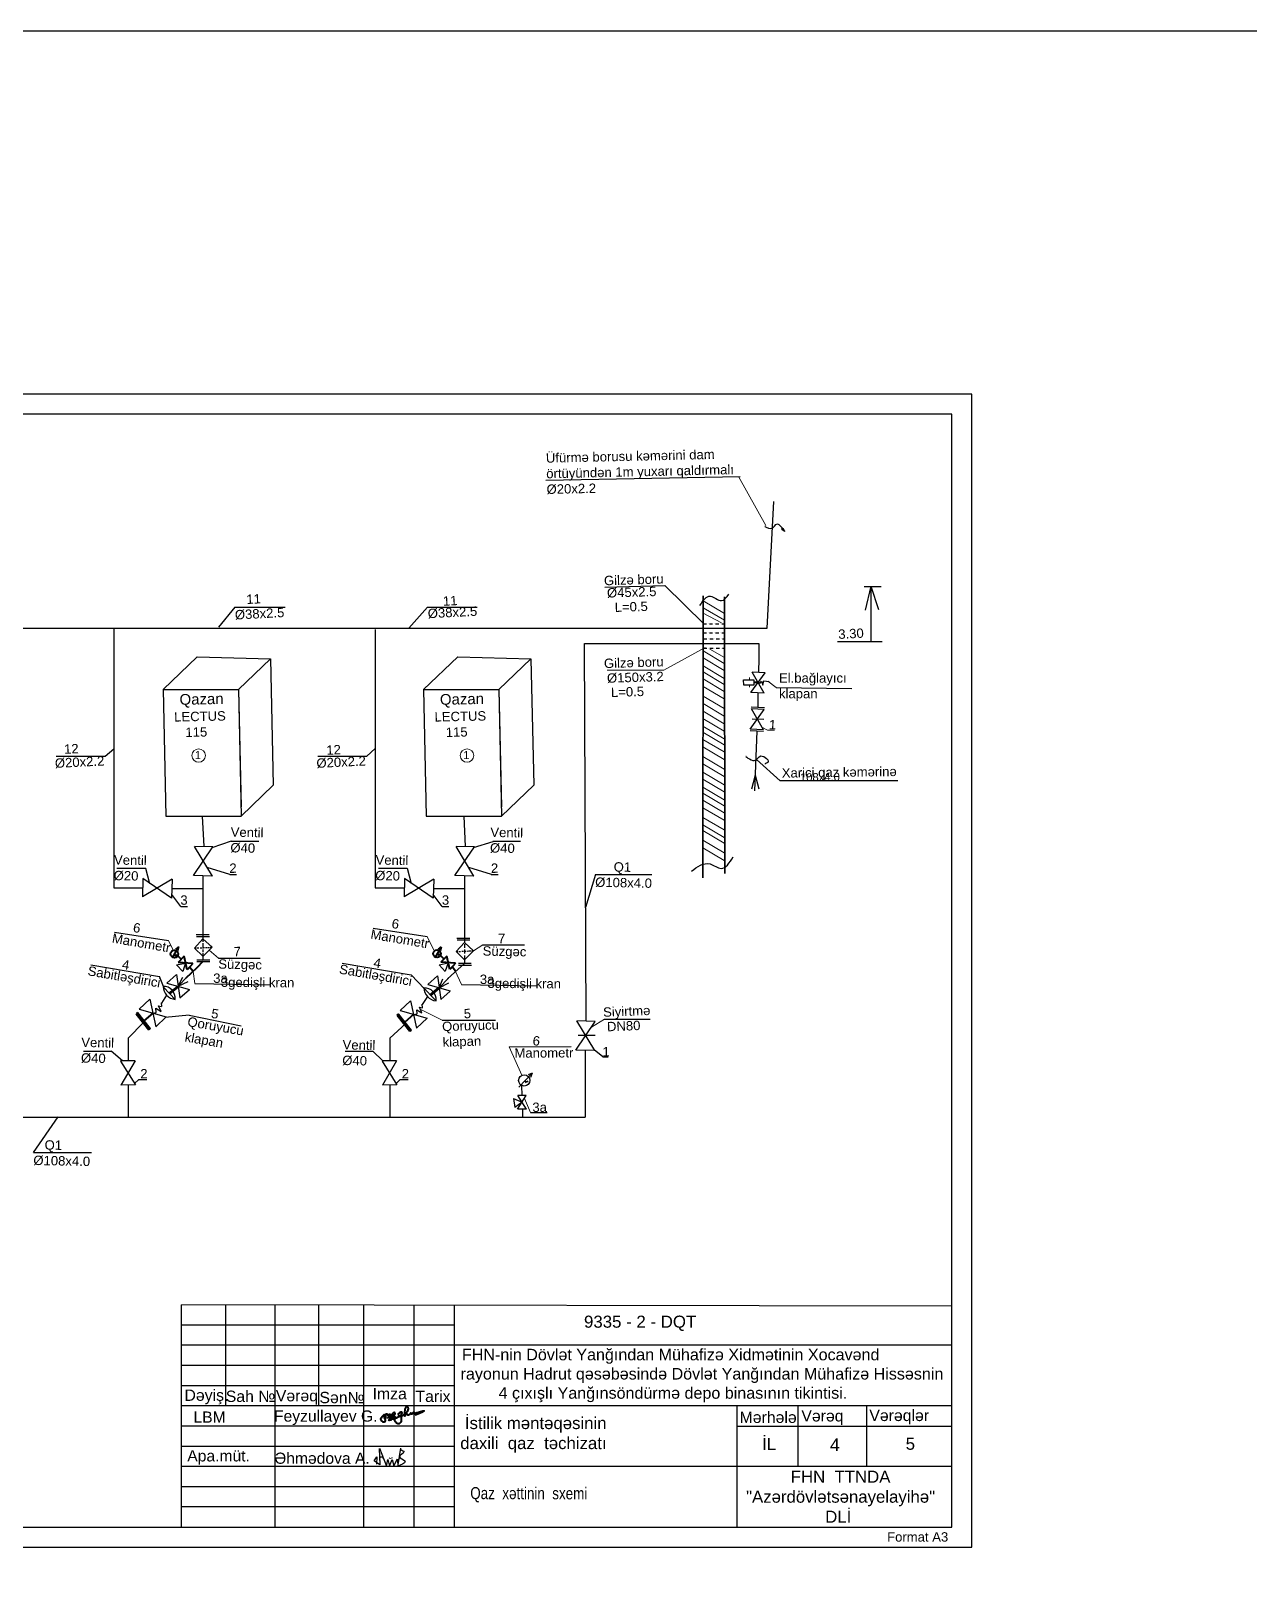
# Model space of a CAD drawing. Header units: metres. Extents: x -96840 to 456644, y -322681 to -32152.
# Drawn here: x 181232 to 226735, y -188883 to -131367 of the extents above; entities that cross this region are included whole.
import ezdxf

# ---------------------------------------------------------------- set-up
doc = ezdxf.new("R2010")
doc.units = ezdxf.units.M
doc.header["$LTSCALE"] = 0.5
doc.linetypes.add('Dot & Dashed', pattern=[469.194434, 246.944437, -123.472219, 0, -98.777778])
doc.linetypes.add('DUZ', pattern=[0])
doc.layers.add('radiator', color=82, linetype='Continuous')
doc.layers.add('ramka', color=7, linetype='Continuous')
doc.styles.add('300', font='arial.ttf', dxfattribs={"height": 300})
doc.styles.add('_Calibri', font='CALIBRI_0.TTF')
doc.styles.add('A3_Times_AzLat', font='a3ar(la).ttf')
doc.styles.get("Standard").update_dxf_attribs({"font": 'arial.ttf', "height": 1})
doc.styles.add('Standart', font='times.ttf')
doc.styles.add('TNR', font='times.ttf', dxfattribs={"height": 10})

msp = doc.modelspace()

# ---------------------------------------------------------------- linework, layer by layer
at = {"color": 7}
for p, q in [((200470.332, -148149.639), (207719.002, -148003.66)), ((202671.908, -152137.894), (204911.38, -152079.723)), ((212353.997, -152114.734), (212984.353, -152114.734)), ((188855.163, -152887.824), (188239.69, -153637.335)), ((188855.287, -152887.824), (190733.755, -152890.377)), ((196043.777, -152886.052), (195355.588, -153670.542)), ((196042.446, -152887.824), (197903.607, -152890.354)), ((211362.751, -154168.041), (213024.409, -154168.041)), ((209066.442, -155886.273), (211892.483, -155927.168)), ((193776.613, -158444.339), (194095.138, -158161.538)), ((182181.439, -158445.552), (184013.108, -158445.552)), ((184013.108, -158445.552), (184327.325, -158179.835)), ((191949.264, -158445.552), (193780.933, -158445.552)), ((213618.113, -159368.105), (209221.343, -159366.904)), ((188713.47, -161623.602), (187988.817, -161873.476)), ((188713.47, -161623.602), (189750.515, -161623.602)), ((198488.065, -161644.218), (197756.642, -161873.476)), ((198481.295, -161623.602), (199518.34, -161623.602)), ((184450.324, -162629.191), (185522.594, -162629.191)), ((185520.149, -162627.25), (185667.329, -163200.04)), ((188659.462, -162864.416), (187822.408, -162602.708)), ((194218.149, -162629.191), (195290.419, -162629.191)), ((195287.974, -162627.25), (195435.154, -163200.04)), ((198432.406, -162866.017), (197590.233, -162602.708)), ((188659.462, -162864.416), (188908.683, -162864.416)), ((198431.374, -162865.945), (198680.595, -162865.945)), ((202315.953, -162867.469), (201952.094, -164095.45)), ((202305.512, -162868.907), (204426.879, -162868.907)), ((186830.984, -164059.745), (186493.283, -163620.74)), ((196598.809, -164059.745), (196261.108, -163620.74)), ((186832.994, -164059.27), (187082.215, -164059.27)), ((196600.819, -164059.27), (196850.04, -164059.27)), ((184356.632, -165020.112), (186373.497, -165333.561)), ((194014.616, -164869.519), (196031.481, -165182.968)), ((198115.661, -165500.573), (199675.365, -165500.573)), ((188237.225, -165992.444), (189799.508, -165987.494)), ((192865.196, -166177.905), (195433.232, -166613.313)), ((183472, -166241.423), (186040.036, -166676.831)), ((186186.305, -167050.726), (186040.036, -166676.831)), ((187358.657, -166939.749), (190192.324, -166988.437)), ((197315.637, -166979.884), (200149.304, -167028.571)), ((187141.232, -168120.006), (186251.314, -168202.401)), ((187141.232, -168120.006), (189087.758, -168522.366)), ((196595.531, -168305.877), (198583.202, -168310.534)), ((202654.977, -168268.862), (204361.21, -168264.886)), ((183203.942, -169467.099), (184240.987, -169467.099)), ((184654.535, -169829.982), (184237.368, -169465.091)), ((192971.767, -169467.099), (194008.812, -169467.099)), ((194380.586, -169830.537), (194005.193, -169465.091)), ((199098.671, -169301.567), (201407.378, -169292.244)), ((202594.695, -169681.098), (202271.039, -169419.823)), ((202591.706, -169680.396), (202793.777, -169682.837)), ((185266.923, -170528.692), (185561.647, -170523.828)), ((195031.355, -170528.692), (195326.079, -170523.828)), ((181334.733, -173253.832), (182252.152, -171921.507)), ((199896.697, -171749.9), (200512.745, -171760.485)), ((181334.733, -173253.832), (183502.735, -173253.832)), ((207608.04, -187233.513), (207608.052, -182711.711))]:
    msp.add_line(p, q, dxfattribs=at)
at = {"color": 7, "lineweight": 18}
for p, q in [((207664.257, -148004.763), (208688.232, -149839.868)), ((201098.012, -153670.542), (201098.012, -153670.542)), ((209066.442, -155886.273), (208756.36, -155644.841)), ((208748.711, -157479.221), (208536.397, -157370.434)), ((208748.711, -157479.221), (209011.963, -157479.221)), ((209221.343, -159366.904), (208340.021, -158574.332)), ((186552.378, -165690.635), (186374.878, -165334.139)), ((196298.912, -165713.677), (196032.862, -165183.546)), ((187361.455, -166940.826), (187290.866, -166484.83)), ((197315.637, -166979.884), (197086.951, -166462.194)), ((202654.977, -168268.862), (202167.79, -168568.667)), ((185266.923, -170528.692), (185109.386, -170675.215)), ((195031.355, -170528.692), (194873.818, -170675.215)), ((199896.697, -171749.9), (199668.01, -171232.21))]:
    msp.add_line(p, q, dxfattribs=at)
at = {"color": 7, "lineweight": 30}
for p, q in [((208732.543, -153670.542), (208980.221, -148935.834)), ((212609.3, -152107.327), (212386.686, -153002.702)), ((212609.3, -152107.327), (212609.3, -154168.041)), ((212609.3, -152107.327), (212891.449, -152976.159)), ((164487.944, -153670.542), (208732.543, -153670.542)), ((184327.287, -153700.716), (184327.369, -163363.092)), ((194095.089, -153715.572), (194095.194, -163363.092)), ((186170.24, -155959.308), (187450.409, -154736.387)), ((187450.409, -154736.387), (190187.698, -154810.845)), ((188986.407, -155958.416), (190187.698, -154810.845)), ((190187.698, -154810.845), (190289.598, -159537.922)), ((195894.153, -155959.322), (197174.322, -154736.401)), ((197174.322, -154736.401), (199911.611, -154810.859)), ((198710.32, -155958.43), (199911.611, -154810.859)), ((199911.611, -154810.859), (200013.511, -159537.936)), ((208382.302, -155680.714), (208229.936, -155681.653)), ((208389.455, -155708.513), (208230.187, -155709.928)), ((208461.347, -155735.874), (208394.294, -155701.818)), ((208461.347, -155735.874), (208517.864, -155647.446)), ((208517.864, -155647.446), (208573.558, -155794.281)), ((208573.558, -155794.281), (208612.414, -155635.866)), ((208612.414, -155635.866), (208807.733, -155666.698)), ((186170.24, -155959.308), (188986.407, -155958.416)), ((186170.24, -155959.308), (186272.25, -160686.386)), ((188986.407, -155958.416), (189088.307, -160339.684)), ((188986.407, -155958.416), (189088.416, -160685.494)), ((195894.153, -155959.322), (198710.32, -155958.43)), ((195894.153, -155959.322), (195996.163, -160686.4)), ((198710.32, -155958.43), (198812.22, -160339.698)), ((198710.32, -155958.43), (198812.329, -160685.508)), ((189088.307, -160685.494), (190289.598, -159537.922)), ((198812.22, -160685.508), (200013.511, -159537.936)), ((186272.14, -160686.386), (189088.307, -160685.494)), ((187636.311, -160685.954), (187691.045, -161828.402)), ((195996.053, -160686.4), (198812.22, -160685.508)), ((197404.136, -160685.954), (197458.87, -161828.402)), ((187659.936, -162917.174), (187659.936, -163393.812)), ((197427.761, -162917.174), (197427.761, -163393.812)), ((184327.369, -163363.092), (185412.089, -163362.703)), ((186500.861, -163393.812), (187659.936, -163393.812)), ((194095.194, -163363.092), (195179.914, -163362.703)), ((196268.686, -163393.812), (197427.761, -163393.812)), ((186424.373, -167330.068), (186174.222, -167063.308)), ((186424.373, -167330.068), (186625.067, -167531.812)), ((196167.252, -167383.637), (195917.102, -167116.877)), ((185674.587, -167526.347), (185280.436, -167895.462)), ((185282.502, -167897.668), (186291.844, -168185.47)), ((185675.158, -167526.957), (185896.199, -168552.988)), ((185918.588, -168016.502), (185904.014, -167866.085)), ((185904.014, -167866.085), (186097.63, -167982.93)), ((186097.63, -167982.93), (186000.837, -167768.922)), ((186000.837, -167768.922), (186119.647, -167795.511)), ((186121.441, -167797.427), (186108.367, -167659.613)), ((195417.466, -167579.915), (195023.316, -167949.03)), ((195418.037, -167580.525), (195639.078, -168606.557)), ((195661.467, -168070.07), (195646.893, -167919.653)), ((195646.893, -167919.653), (195840.509, -168036.499)), ((195840.509, -168036.499), (195743.717, -167822.491)), ((195743.717, -167822.491), (195862.526, -167849.08)), ((195864.32, -167850.995), (195851.246, -167713.182)), ((196167.252, -167383.637), (196367.946, -167585.381)), ((185786.329, -168040.593), (185918.588, -168016.502)), ((186291.844, -168185.47), (185897.694, -168554.585)), ((195025.382, -167951.236), (196034.723, -168239.038)), ((195529.208, -168094.161), (195661.467, -168070.07)), ((196034.723, -168239.038), (195640.573, -168608.153)), ((185127.85, -169823.138), (184587.907, -169830.945)), ((184587.951, -169833.967), (185140.905, -170726.066)), ((185127.863, -169823.974), (184600.93, -170731.686)), ((194892.283, -169823.138), (194352.339, -169830.945)), ((194352.383, -169833.967), (194905.337, -170726.066)), ((194892.295, -169823.974), (194365.362, -170731.686)), ((185140.905, -170726.066), (184600.962, -170733.873)), ((194905.337, -170726.066), (194365.394, -170733.873)), ((199456.4, -170803.788), (199961.473, -170286.861)), ((199961.473, -170286.861), (199806.953, -170349.164)), ((199961.473, -170286.861), (199890.029, -170444.784)), ((215626.751, -178983.513), (186858.213, -178938.478)), ((186861.455, -187233.513), (186858.213, -178938.478)), ((194056.191, -184758.784), (194158.879, -184613.151)), ((194158.879, -184613.151), (194147.461, -184880.906)), ((194240.497, -184304.655), (194265.071, -184906.069)), ((194259.884, -184292.286), (194510.813, -184955.164)), ((194940.861, -184991.985), (195051.509, -184287.541)), ((194265.071, -184906.069), (194056.191, -184758.784)), ((194510.813, -184955.164), (194562.685, -184707.282)), ((194562.685, -184707.282), (194623.279, -184958.108)), ((194623.279, -184958.108), (194729.859, -184716.391)), ((194729.859, -184716.391), (194789.915, -184945.492)), ((194789.915, -184945.492), (194929.705, -184691.113)), ((194927.983, -184694.247), (194940.861, -184991.985))]:
    msp.add_line(p, q, dxfattribs=at)
at = {"color": 0, "linetype": 'DUZ', "lineweight": 18, "ltscale": 0.4}
for p, q in [((204911.38, -152079.723), (206361.814, -153507.52)), ((206339.136, -152651.739), (207133.295, -153120.867)), ((206339.872, -152909.53), (207134.032, -153378.658)), ((206339.747, -153110.137), (207030.747, -153471.55)), ((206338.865, -154516.712), (207133.025, -154985.84)), ((206586.297, -154449.102), (207142.464, -154762.381)), ((206338.514, -155077.503), (207132.674, -155546.632)), ((206338.698, -154784.175), (207132.857, -155253.304)), ((206338.033, -155844.67), (207132.193, -156313.798)), ((206338.208, -155565.043), (207132.368, -156034.171)), ((206338.373, -155302.424), (207132.533, -155771.552)), ((206337.808, -156204.548), (207131.967, -156673.677)), ((206336.552, -156774.798), (207130.712, -157243.927)), ((206337.633, -156484.194), (207131.792, -156953.323)), ((206336.06, -157560.51), (207130.219, -158029.639)), ((206336.201, -157335.59), (207130.36, -157804.718)), ((206336.384, -157042.262), (207130.544, -157511.391)), ((206335.72, -158102.756), (207129.88, -158571.885)), ((206335.895, -157823.129), (207130.055, -158292.258)), ((206335.319, -158742.281), (207129.479, -159211.409)), ((206335.494, -158462.635), (207129.654, -158931.763)), ((206334.961, -159314.654), (207129.12, -159783.782)), ((206335.128, -159047.19), (207129.288, -159516.319)), ((206334.636, -159832.902), (207128.796, -160302.031)), ((206334.777, -159607.982), (207128.937, -160077.11)), ((206334.296, -160375.148), (207128.456, -160844.277)), ((206334.471, -160095.521), (207128.631, -160564.65)), ((206333.895, -161014.673), (207128.055, -161483.801)), ((206334.071, -160735.027), (207128.23, -161204.155)), ((206333.534, -161591.457), (207127.694, -162060.585)), ((206333.76, -161231.578), (207127.919, -161700.707)), ((206333.359, -161871.103), (207127.519, -162340.231))]:
    msp.add_line(p, q, dxfattribs=at)
at = {"lineweight": 35}
for p, q in [((206332.845, -162990.401), (206339.251, -152467.487)), ((207154.159, -162829.509), (207133.295, -152502.953))]:
    msp.add_line(p, q, dxfattribs=at)
at = {"color": 7, "linetype": 'Dot & Dashed', "lineweight": 30}
for p, q in [((206338.6, -153507.006), (207158.504, -153507.52)), ((206338.385, -153849.603), (207158.504, -153849.603)), ((206361.814, -154071.955), (207158.504, -154071.955)), ((206361.814, -154414.038), (207158.504, -154414.038))]:
    msp.add_line(p, q, dxfattribs=at)
at = {"color": 7, "linetype": 'Continuous', "lineweight": 30, "ltscale": 0.5}
for p, q in [((201969.078, -168347.316), (201912.758, -154247.687)), ((208123.827, -156076.022), (208655.083, -155341.003)), ((208622.146, -156102.784), (208174.595, -155315.2)), ((208655.083, -155341.003), (208174.595, -155315.2)), ((208622.146, -156102.784), (208123.827, -156076.022)), ((208095.514, -157444.746), (208626.77, -156709.727)), ((208628.573, -156642.678), (208130.253, -156615.916)), ((208593.833, -157471.507), (208146.282, -156683.923)), ((208626.77, -156709.727), (208146.282, -156683.923)), ((208593.833, -157471.507), (208095.514, -157444.746)), ((208597.29, -157533.378), (208098.97, -157506.616)), ((208610.786, -157075.338), (208169.675, -157063.71)), ((208285.176, -159159.035), (208147.692, -159682.865)), ((208285.176, -159159.035), (208424.677, -159669.243)), ((187303.614, -162907.445), (188034.617, -161837.783)), ((188016.259, -162926.902), (187347.473, -161819.021)), ((188034.617, -161837.783), (187347.473, -161819.021)), ((197071.439, -162907.445), (197802.442, -161837.783)), ((197784.084, -162926.902), (197115.298, -161819.021)), ((197802.442, -161837.783), (197115.298, -161819.021)), ((185421.47, -163019.131), (185402.709, -163706.276)), ((186510.59, -163037.49), (185402.709, -163706.276)), ((186491.132, -163750.135), (185421.47, -163019.131)), ((186510.59, -163037.49), (186491.132, -163750.135)), ((188016.259, -162926.902), (187303.614, -162907.445)), ((195189.295, -163019.131), (195170.534, -163706.276)), ((196278.415, -163037.49), (195170.534, -163706.276)), ((196258.957, -163750.135), (195189.295, -163019.131)), ((196278.415, -163037.49), (196258.957, -163750.135)), ((197784.084, -162926.902), (197071.439, -162907.445)), ((187659.936, -163393.812), (187658.114, -165285.789)), ((197427.761, -163393.812), (197429.572, -165417.322)), ((197427.946, -165465.355), (197427.946, -165612.66)), ((197440.337, -166181.359), (196799.966, -166762.179)), ((197427.946, -165673.505), (197427.946, -165820.81)), ((197427.946, -165888.872), (197427.946, -166036.177)), ((186311.044, -166924.791), (186675.443, -166603.395)), ((186675.443, -166603.395), (186797.509, -167478.516)), ((186736.476, -167040.955), (187087.755, -166681.375)), ((186736.476, -167040.955), (186908.986, -166704.963)), ((196053.923, -166978.359), (196418.322, -166656.963)), ((196418.322, -166656.963), (196540.388, -167532.084)), ((196479.355, -167094.524), (196830.634, -166734.944)), ((196479.355, -167094.524), (196618.267, -166758.532)), ((186311.044, -166924.791), (187153.213, -167164.789)), ((186386.986, -167290.199), (186708.919, -167038.176)), ((186424.373, -167330.068), (186740.957, -167073.082)), ((186736.476, -167040.955), (187104.027, -166864.848)), ((186797.509, -167478.516), (187153.213, -167164.789)), ((196053.923, -166978.359), (196896.092, -167218.358)), ((196129.865, -167343.767), (196451.798, -167091.744)), ((196167.252, -167383.637), (196483.836, -167126.651)), ((196479.355, -167094.524), (196846.907, -166918.416)), ((196540.612, -167531.648), (196897.936, -167219.58)), ((186306.453, -167375.093), (186109.413, -167675.247)), ((196049.333, -167428.661), (195852.292, -167728.815)), ((185435.709, -168395.515), (184869.729, -168984.808)), ((195242.892, -168430.979), (194637.554, -168984.808)), ((201581.646, -169426.359), (202312.65, -168356.697)), ((202294.292, -169445.817), (201625.505, -168337.936)), ((202312.65, -168356.697), (201625.505, -168337.936)), ((184869.729, -168984.808), (184872.389, -169826.832)), ((194637.554, -168984.808), (194640.213, -169826.783)), ((202303.587, -168879.419), (201673.209, -168879.419)), ((202294.292, -169445.817), (201581.646, -169426.359)), ((201937.969, -169436.088), (201937.969, -171923.665)), ((184869.729, -170732.523), (184869.729, -171923.665)), ((194637.554, -170732.523), (194637.554, -171923.665)), ((199577.756, -171122.374), (199574.828, -170742.064)), ((199414.479, -171632.583), (199738.345, -171121.138)), ((199738.345, -171121.138), (199417.166, -171123.61)), ((199747.577, -171630.018), (199417.166, -171123.61)), ((168971.248, -171923.665), (189620.157, -171923.665)), ((189620.157, -171923.665), (196336.422, -171923.665)), ((194637.554, -171923.665), (201937.969, -171923.665)), ((199747.577, -171630.018), (199426.398, -171632.491)), ((199606.879, -171923.665), (199604.627, -171631.119))]:
    msp.add_line(p, q, dxfattribs=at)
at = {"color": 7, "lineweight": 30, "ltscale": 1500}
for p, q in [((201912.758, -154247.687), (208425.47, -154247.687)), ((208425.47, -154247.687), (208425.47, -154789.123)), ((208425.47, -154789.123), (208414.839, -155328.101)), ((208390.044, -156090.319), (208379.413, -156629.297)), ((208348.286, -157512.113), (208262.891, -159740.588))]:
    msp.add_line(p, q, dxfattribs=at)
at = {"color": 7, "linetype": 'DUZ', "lineweight": 18, "ltscale": 0.4}
for p, q in [((204873.625, -155239.823), (206421.33, -154389.304)), ((202752.853, -155237.883), (204877.029, -155237.883)), ((208068.747, -155599.669), (208068.747, -155517.181)), ((208068.747, -155878.784), (208068.747, -155796.296)), ((198115.661, -165500.573), (197768.28, -165713.195)), ((186597.592, -165839.231), (186675.383, -165868.407)), ((186598.253, -165839.64), (186648.483, -165918.044)), ((186598.253, -165839.64), (186714.94, -165883.404)), ((186648.483, -165918.044), (186619.328, -165891.265)), ((186648.483, -165918.044), (186635.693, -165882.545)), ((186714.94, -165883.404), (186653.182, -165876.516)), ((186714.94, -165883.404), (186673.867, -165850.927)), ((188237.387, -165992.08), (187898.6, -165688.154)), ((196415.054, -165818.199), (196492.845, -165847.375)), ((196415.715, -165818.608), (196465.946, -165897.011)), ((196415.715, -165818.608), (196532.402, -165862.372)), ((196465.946, -165897.011), (196436.79, -165870.233)), ((196465.946, -165897.011), (196453.155, -165861.513)), ((196532.402, -165862.372), (196470.644, -165855.484)), ((196532.402, -165862.372), (196491.33, -165829.895)), ((195433.232, -166613.313), (195932.761, -167135.643)), ((196595.531, -168305.877), (195795.039, -167911.229)), ((199098.671, -169301.567), (199575.784, -170362.133)), ((199687.317, -170567.452), (199765.108, -170596.628)), ((199687.978, -170567.861), (199738.208, -170646.264)), ((199687.978, -170567.861), (199804.664, -170611.625)), ((199738.208, -170646.264), (199709.053, -170619.486)), ((199804.664, -170611.625), (199742.907, -170604.736)), ((199804.664, -170611.625), (199763.592, -170579.148))]:
    msp.add_line(p, q, dxfattribs=at)
at = {"lineweight": 30}
for p, q in [((186675.075, -166247.362), (187011.182, -166174.99)), ((187012.263, -166173.029), (186904.868, -166493.18)), ((196483.441, -166238.733), (196819.547, -166166.361)), ((196820.629, -166164.4), (196713.233, -166484.551)), ((186675.522, -166246.965), (186904.533, -166493.975)), ((196483.887, -166238.336), (196712.899, -166485.346)), ((199262.161, -171235.803), (199577.34, -171373.163)), ((199262.755, -171235.741), (199304.592, -171569.971)), ((199579.362, -171372.201), (199305.327, -171569.521))]:
    msp.add_line(p, q, dxfattribs=at)
at = {"color": 7, "linetype": 'Continuous', "lineweight": 40, "ltscale": 0.5}
for p, q in [((187654.808, -166116.244), (187430.67, -166350.184)), ((187430.67, -166350.184), (187023.352, -166742.474))]:
    msp.add_line(p, q, dxfattribs=at)
at = {"color": 7, "linetype": 'DUZ', "lineweight": 30, "ltscale": 0.4}
for p, q in [((187659.936, -165925.032), (187659.936, -166048.967)), ((197427.761, -166057.425), (197427.761, -166181.359))]:
    msp.add_line(p, q, dxfattribs=at)
at = {"color": 7, "lineweight": -3}
for p, q in [((188502.561, -178938.478), (188502.573, -182711.711)), ((190343.226, -178938.478), (190343.226, -187233.513)), ((191978.792, -178951.173), (191978.804, -182711.711)), ((193661.909, -178947.995), (193661.909, -187233.513)), ((195533.692, -178938.478), (195533.692, -187233.513)), ((197042.986, -178938.734), (197042.986, -187233.513)), ((197038.32, -179693.124), (186857.496, -179693.124)), ((215626.751, -180447.771), (186857.498, -180447.771)), ((197042.986, -181202.418), (186857.493, -181202.418)), ((197042.996, -181957.065), (186857.503, -181957.065)), ((215626.751, -182711.711), (186859.699, -182711.711)), ((209871.993, -182712.378), (209872, -184967.915)), ((212437.792, -182710.642), (212437.799, -184975.974)), ((197040.82, -183466.358), (186859.996, -183466.358)), ((207605.203, -183466.358), (215626.751, -183466.358)), ((197038.317, -184221.005), (186857.493, -184221.005)), ((215626.751, -184975.652), (186857.512, -184975.652)), ((197038.338, -185730.298), (186857.514, -185730.298)), ((197038.341, -186484.945), (186857.517, -186484.945))]:
    msp.add_line(p, q, dxfattribs=at)
at = {"color": 7}
msp.add_lwpolyline([(216376.751, -144933.513), (154876.751, -144933.513), (154876.751, -187983.513), (216376.751, -187983.513)], close=True, dxfattribs=at)
at = {"color": 7, "lineweight": 30}
for points in [[(215626.751, -145683.513), (157876.751, -145683.513), (157876.751, -187233.513), (187876.751, -187233.513), (215626.751, -187233.513), (215626.751, -178983.513)], [(208231.251, -155595.64), (208233.026, -155795.444), (207856.533, -155799.423), (207854.758, -155599.619)]]:
    msp.add_lwpolyline(points, close=True, dxfattribs=at)
at = {"color": 5, "lineweight": 40}
for points in [[(194564.292, -183053.254), (194625.076, -183129.778), (194676.138, -183141.554), (194825.061, -183029.37, 1.249640379), (194768.118, -182975.998, 0.079258228), (194686.612, -183147.442), (194686.612, -183220.714), (194678.756, -183248.191), (194617.875, -183258.658), (194602.819, -183227.91), (194627.04, -183196.508), (194724.581, -183188.003), (194746.7, -183182.324), (194767.759, -183149.472), (194760.163, -183144.603), (194745.583, -183167.347), (194757.487, -183196.697), (194775.721, -183196.697), (194837.175, -183152.554), (194844.979, -183121.36), (194833.479, -183105.353), (194812.314, -183120.558), (194807.604, -183147.629), (194820.052, -183164.854), (194855.657, -183156.241), (195024.628, -183089.422), (195079.801, -183027.064), (195098.849, -182973.239), (195094.771, -182940.937), (195051.738, -182940.937), (195000.975, -182964.886), (194951.18, -183006.077), (194961.894, -183053.848), (194999.806, -183079.381), (195045.875, -183091.163), (195082.78, -183080.626), (195145.448, -183052.835), (195221.894, -182990.927), (195313.498, -182892.137), (195337.882, -182826.278), (195323.383, -182774.907), (195271.98, -182738.684), (195242.983, -182754.491), (195206.078, -182836.156), (195183.012, -182988.292), (195173.141, -183053.396), (195186.966, -183078.52), (195207.396, -183078.52), (195235.074, -183035.053), (195259.255, -182997.08), (195279.888, -183022.539), (195305.59, -183039.663), (195340.518, -183039.663), (195389.725, -183014.439), (195425.224, -182988.863), (195420.271, -182971.538), (195409.951, -182985.563), (195427.701, -183007.014), (195458.659, -183011.964), (195485.902, -182995.463), (195544.516, -182960.813), (195544.516, -182945.55), (195529.656, -182945.55), (195505.715, -182970.3), (195570.108, -182988.038), (195653.802, -182958.139), (195710.464, -182940.043), (195782.528, -182922.246), (195871.65, -182900.235), (195917.128, -182900.235), (195891.865, -182917.693), (195854.869, -182943.257), (195774.659, -182978.121), (195627.646, -183044.029), (195571.348, -183059.253)], [(194432.285, -183137.851, -0.300633727), (194460.541, -183093.477, 0.280249813), (194459.228, -183056.922, 0.268779364), (194415.679, -183049.009, 0.122192067), (194297.959, -183208.62), (194300.492, -183236.46, 0.099990322), (194393.064, -183301.981, 0.200398103), (194460.676, -183296.569, 0.312913754), (194462.728, -183202.135, -0.293793828), (194432.285, -183137.851)], [(194467.532, -183210.388, 0.202710234), (194488.979, -183139.925, -0.083216775), (194498.401, -183021.513, -0.540974728), (194547.843, -183013.008), (194564.292, -183053.254)], [(194572.658, -183063.787), (194610.67, -183030.67, -1.034501164), (194660.355, -183070.562), (194542.3, -183176.658)]]:
    msp.add_lwpolyline(points, format="xyb", dxfattribs=at)
msp.add_lwpolyline([(195027.292, -183086.411), (195061.995, -183115.818), (195061.995, -183154.725), (195061.995, -183209.73), (195061.995, -183279.647), (195049.917, -183318.553), (195028.438, -183345.385), (194989.506, -183378.925), (194934.465, -183378.925), (194890.163, -183359.472), (194856.601, -183308.491), (194825.279, -183260.912), (194816.998, -183214.579), (194837.136, -183189.088), (194891.506, -183154.206), (194980.411, -183106.907)], dxfattribs=at)
at = {"lineweight": 15}
for centre in [(187500.487, -158426.199), (197523.548, -158426.199)]:
    msp.add_circle(centre, 250.072, dxfattribs=at)
at = {"color": 7, "linetype": 'Continuous', "lineweight": 30, "ltscale": 0.5}
msp.add_circle((199662.704, -170555.346), 211.864, dxfattribs=at)
at = {"color": 7, "lineweight": 30}
for centre, radius, start, end in [((186184.225, -167488.639), 442.951, 354.40664451, 91.37555358), ((186670.779, -167036.646), 497.272, 181.05657653, 264.72562156), ((195927.104, -167542.207), 442.951, 354.40664451, 91.37555358), ((196413.658, -167090.215), 497.272, 181.05657653, 264.72562156), ((194331.823, -184701.276), 78.635, 11.04434812, 206.27790903)]:
    msp.add_arc(centre, radius, start, end, dxfattribs=at)
for points, knots in [([(208652.93, -149872.04), (208585.559, -149837.577), (208996.708, -150104.908), (209025.694, -149522.399), (209543.293, -150237.204), (209249.052, -149937.465), (209271.269, -149966.615)], [0, 0, 0, 0, 227.022205518, 531.67577334, 885.489293895, 995.445054746, 995.445054746, 995.445054746, 995.445054746]), ([(207954.556, -158466.822), (207857.16, -158417), (208351.635, -158797.685), (208408.938, -158255.439), (208938.038, -158691.454), (208633.466, -158727.197), (208653.311, -158753.234)], [0, 0, 0, 0, 328.196207911, 632.849775733, 986.663296288, 1084.876753529, 1084.876753529, 1084.876753529, 1084.876753529]), ([(195041.827, -184343.944), (195105.839, -184370.508), (195272.021, -184439.473), (194838.573, -184623.156), (195369.996, -184765.464), (195099.589, -184891.24), (194945.421, -184962.949)], [0, 0, 0, 0, 154.054962534, 399.944802406, 646.63663482, 973.819544437, 973.819544437, 973.819544437, 973.819544437])]:
    msp.add_open_spline(points, degree=3, knots=knots, dxfattribs=at)
at = {"color": 7, "linetype": 'Continuous', "lineweight": 30, "ltscale": 0.5}
for points, knots in [([(206219.857, -152826.759), (206340.409, -152640.774), (206561.733, -152299.318), (207023.993, -152780.556), (207212.862, -152523.043), (207297.578, -152407.536)], [0, 0, 0, 0, 530.193431667, 973.395903739, 1333.891459953, 1333.891459953, 1333.891459953, 1333.891459953]), ([(205901.794, -162739.625), (206132.176, -162573.649), (206499.268, -162309.182), (207088.899, -162811.888), (207323.918, -162432.206), (207461.649, -162209.695)], [0, 0, 0, 0, 746.883586462, 1190.086058534, 1817.533531633, 1817.533531633, 1817.533531633, 1817.533531633])]:
    msp.add_open_spline(points, degree=3, knots=knots, dxfattribs=at)
at = {"color": 7, "lineweight": 15}
msp.add_open_spline([(194620.699, -184649.992), (194641.847, -184665.087), (194678.015, -184690.905), (194725.725, -184627.05), (194735.254, -184657.195), (194739.466, -184655.291), (194740.177, -184654.969)], degree=3, knots=[0, 0, 0, 0, 68.03004997, 116.35073126, 127.154299523, 129.350047848, 129.350047848, 129.350047848, 129.350047848], dxfattribs=at)
at = {"layer": 'Defpoints', "color": 3, "linetype": 'DUZ', "lineweight": 25, "ltscale": 0.4}
msp.add_lwpolyline([(-96839.735, -131366.502), (325179.882, -131366.502), (325179.882, -221270.585), (-96839.735, -221270.585)], close=True, dxfattribs=at)
at = {"layer": 'radiator', "color": 7, "linetype": 'Continuous', "lineweight": 40, "ltscale": 0.5}
for p, q in [((186747.96, -165572.967), (186517.739, -165984.353)), ((186747.96, -165572.967), (186641.768, -165667.897)), ((186747.96, -165572.967), (186714.107, -165713.867)), ((196556.325, -165564.338), (196326.105, -165975.724)), ((196556.325, -165564.338), (196450.133, -165659.268)), ((196556.325, -165564.338), (196522.472, -165705.238)), ((186853.891, -166030.799), (186720.409, -165903.809)), ((186955.113, -165924.402), (186735.077, -166155.687)), ((187287.772, -166188.689), (186735.077, -166155.687)), ((187067.25, -166425.578), (186955.113, -165924.402)), ((187287.772, -166188.689), (187067.25, -166425.578)), ((196662.256, -166022.17), (196528.775, -165895.18)), ((196763.479, -165915.773), (196543.443, -166147.058)), ((197096.138, -166180.06), (196543.443, -166147.058)), ((196875.616, -166416.95), (196763.479, -165915.773)), ((197096.138, -166180.06), (196875.616, -166416.95)), ((187290.866, -166484.83), (187155.657, -166330.61)), ((197099.231, -166476.201), (196964.022, -166321.981)), ((185166.614, -168066.395), (185641.275, -168665.483)), ((185219.261, -168024.772), (185166.625, -168066.306)), ((185219.271, -168024.782), (185693.682, -168623.96)), ((185785.947, -168041.219), (185458.332, -168326.915)), ((194959.664, -168075.594), (194907.029, -168117.128)), ((194909.493, -168119.963), (195384.154, -168719.051)), ((194962.15, -168078.35), (195436.561, -168677.529)), ((195528.826, -168094.788), (195201.211, -168380.484)), ((185695.154, -168624.865), (185642.518, -168666.399)), ((195438.033, -168678.433), (195385.397, -168719.967))]:
    msp.add_line(p, q, dxfattribs=at)
for centre in [(186596.964, -165835.176), (196405.329, -165826.547)]:
    msp.add_circle(centre, 141.242, dxfattribs=at)
at = {"layer": 'ramka', "color": 7, "linetype": 'DUZ', "lineweight": 30, "ltscale": 0.4}
for p, q in [((187349.522, -165616.287), (187656.465, -165274.556)), ((187349.522, -165616.287), (187415.41, -165612.787)), ((187660.775, -165924.184), (187349.522, -165616.287)), ((187414.117, -165108.321), (187895.681, -165108.321)), ((187418.94, -165180.089), (187900.504, -165180.089)), ((187445.649, -165612.322), (187511.537, -165608.822)), ((187560.027, -165604.557), (187625.915, -165601.058)), ((187656.153, -165600.593), (187722.042, -165597.093)), ((187657.006, -165282.716), (187657.006, -165378.772)), ((187657.006, -165426.8), (187657.006, -165522.856)), ((187657.006, -165535.171), (187657.006, -165631.227)), ((188000.455, -165580.802), (187657.82, -165273.047)), ((187659.936, -165925.032), (188000.455, -165580.802)), ((187756.183, -165595.279), (187822.072, -165591.78)), ((187839.436, -165592.343), (187905.325, -165588.844)), ((187928.57, -165583.537), (187994.459, -165580.037)), ((197117.347, -165748.679), (197424.29, -165406.948)), ((197146.717, -165240.714), (197628.281, -165240.714)), ((197151.54, -165312.481), (197633.104, -165312.481)), ((197768.28, -165713.195), (197425.645, -165405.44)), ((187431.73, -166048.967), (187913.294, -166048.967)), ((187436.552, -166120.734), (187918.116, -166120.734)), ((187657.006, -165674.331), (187657.006, -165770.386)), ((187657.006, -165803.636), (187657.006, -165899.692)), ((197117.347, -165748.679), (197183.235, -165745.18)), ((197428.6, -166056.577), (197117.347, -165748.679)), ((197199.555, -166181.359), (197681.119, -166181.359)), ((197213.474, -165744.715), (197279.362, -165741.215)), ((197327.852, -165736.95), (197393.74, -165733.45)), ((197423.978, -165732.985), (197489.867, -165729.486)), ((197427.761, -166057.425), (197768.28, -165713.195)), ((197524.008, -165727.672), (197589.897, -165724.173)), ((197608.987, -165722.785), (197674.875, -165719.286)), ((197700.079, -165716.066), (197765.967, -165712.566)), ((197204.377, -166253.127), (197685.941, -166253.127))]:
    msp.add_line(p, q, dxfattribs=at)

# ---------------------------------------------------------------- texts
at = {"color": 7}
for s, insert, char_height, width, attachment_point, rotation in [('{\\fArial|b0|i0|c238|p34;Üfürmə borusu kəmərini dam\\Pörtüyündən 1m yuxarı qaldırmalı\\P%%C20x2.2}', (200481.695, -147908.407), 350, 10118.05232, 4, 1.27519497), ('{\\fArial|b0|i0|c238|p34;Gilzə boru}', (202637.275, -151899.532), 350, 10118.05232, 4, 1.81682418), ('{\\fArial|b0|i0|c238|p34;11}', (189281.361, -152595.593), 350, 10118.05232, 4, 2.90308885), ('\\pxi-3,l4,t4;{\\fArial|b0|i0|c238|p34;%%C\\fArial|b0|i0|c0|p34;45x\\fArial|b0|i0|c238|p34;2.5}', (202400.169, -152373.112), 350, 10118.05232, 4, 1.81682418), ('%%C{\\fArial|b0|i0|c238|p34;38}x2.{\\fArial|b0|i0|c238|p34;5}', (188854.552, -153180.74), 350, 10118.05232, 4, 2.90308885), ('%%C{\\fArial|b0|i0|c238|p34;38}x2.{\\fArial|b0|i0|c238|p34;5}', (196057.78, -153132.559), 350, 10118.05232, 4, 2.90308885), ('{\\fArial|b0|i0|c238|p34;11}', (196621.83, -152661.674), 350, 10118.05232, 4, 2.90308885), ('{\\fArial|b0|i0|c238|p34;L=0.5}', (203038.686, -152893.921), 350, 10118.05232, 4, 1.81682418), ('3.{\\fArial|b0|i0|c238|p34;3}0', (211388.611, -153901.719), 350, 10118.05232, 4, 2.90308885), ('{\\fArial|b0|i0|c238|p34;Gilzə boru}', (202637.275, -154990.967), 350, 10118.05232, 4, 1.81682418), ('\\pxi-3,l4,t4;{\\fArial|b0|i0|c238|p34;%%C}1{\\fArial|b0|i0|c238|p34;50}x3.2', (202400.169, -155555.444), 350, 10118.05232, 4, 1.81682418), ('{\\fArial|b0|i0|c238|p34;L=0.5}', (202898.99, -156070.002), 350, 10118.05232, 4, 1.81682418), ('{\\fArial|b0|i0|c238|p34;\\H1.75x;El.bağlayıcı \\Pklapan}', (209174.475, -155876.291), 200, 10118.05232, 4, 0.01663793), ('{\\fArial|b0|i0|c0|p34;Qazan}', (186788.079, -156390.099), 400, 10118.05232, 4, 1.24369121), ('{\\fArial|b0|i0|c0|p34;Qazan}', (196511.992, -156390.113), 400, 10118.05232, 4, 1.24369121), ('{\\fArial|b0|i0|c238|p34;LECTUS \\P   115}', (186591.976, -157279.218), 350, 10118.05232, 4, 1.24369121), ('{\\fArial|b0|i0|c238|p34;LECTUS \\P   115}', (196315.889, -157279.232), 350, 10118.05232, 4, 1.24369121), ('{\\fArial|b0|i0|c238|p34;1}', (208800.32, -157265.961), 350, 10118.05232, 4, 356.70974383), ('{\\fArial|b0|i0|c238|p34;12}', (182474.388, -158190.979), 350, 10118.05232, 4, 2.90308885), ('{\\fArial|b0|i0|c238|p34;12}', (192268.835, -158227.782), 350, 10118.05232, 4, 2.90308885), ('{\\fArial|b0|i0|c0|p34;%%C20x2.\\fArial|b0|i0|c238|p34;2}', (182132.323, -158722.361), 350, 10118.05232, 4, 2.90308885), ('{\\fArial|b0|i0|c0|p34;%%C20x2.\\fArial|b0|i0|c238|p34;2}', (191900.148, -158722.361), 350, 10118.05232, 4, 2.90308885), ('{\\fArial|b0|i0|c238|p34;Xarici qaz kəmərinə}', (209275.346, -158903.791), 350, 20583.32417, 1, 0.80767629), ('{\\fArial|b0|i0|c238|p34;Ventil\\P%%C40}', (188692.596, -161580.234), 350, 10118.05232, 4, 358.82834927), ('{\\fArial|b0|i0|c238|p34;Ventil\\P%%C40}', (198389.354, -161586.999), 350, 10118.05232, 4, 358.82834927), ('{\\fArial|b0|i0|c238|p34;Ventil\\P%%C\\fArial|b0|i0|c0|p34;20}', (184334.136, -162618.709), 350, 10118.05232, 4, 358.82834927), ('{\\fArial|b0|i0|c238|p34;Ventil\\P%%C\\fArial|b0|i0|c0|p34;20}', (194101.961, -162618.709), 350, 10118.05232, 4, 358.82834927), ('{\\fArial|b0|i0|c238|p34;2}', (188647.72, -162633.12), 350, 10118.05232, 4, 0.48965547), ('{\\fArial|b0|i0|c238|p34;2}', (198415.545, -162633.12), 350, 10118.05232, 4, 0.48965547), ('{\\fArial|b0|i0|c0|p34;\\H1.75x;     Q\\fArial|b0|i0|c238|p34;1\\fArial|b0|i0|c0|p34;\\P\\fArial|b0|i0|c238|p34;%%C108x4.0}', (202315.953, -162867.469), 200, 10118.05232, 4, 358.82834927), ('{\\fArial|b0|i0|c238|p34;3}', (186817.166, -163826.444), 350, 10118.05232, 4, 0.48965547), ('{\\fArial|b0|i0|c238|p34;3}', (196584.991, -163826.444), 350, 10118.05232, 4, 0.48965547), ('{\\fArial|b0|i0|c0|p34;Manometr}', (184273.784, -165239.204), 350, 10118.05232, 4, 350.2736711), ('{\\fArial|b0|i0|c238|p34;6}', (185058.36, -164842.476), 350, 10118.05232, 4, 351.03737846), ('{\\fArial|b0|i0|c0|p34;Manometr}', (193931.768, -165088.61), 350, 10118.05232, 4, 350.2736711), ('{\\fArial|b0|i0|c238|p34;6}', (194716.344, -164691.883), 350, 10118.05232, 4, 351.03737846), ('{\\fArial|b0|i0|c238|p34;7}', (188804.604, -165745.951), 350, 10118.05232, 4, 0.48965547), ('{\\fArial|b0|i0|c238|p34;\\H1.75x;Süzgəc}', (198108.388, -165773.524), 200, 10118.05232, 4, 358.82834927), ('{\\fArial|b0|i0|c238|p34;7}', (198680.461, -165259.03), 350, 10118.05232, 4, 0.48965547), ('{\\fArial|b0|i0|c238|p34;4}', (184646.015, -166218.181), 350, 10118.05232, 4, 351.03737846), ('{\\fArial|b0|i0|c238|p34;\\H1.75x;Süzgəc}', (188232.531, -166260.445), 200, 10118.05232, 4, 358.82834927), ('{\\fArial|b0|i0|c238|p34;4}', (194039.21, -166154.663), 350, 10118.05232, 4, 351.03737846), ('{\\fArial|b0|i0|c238|p34;Sabitləşdirici}', (183357.192, -166509.444), 350, 10118.05232, 4, 350.2736711), ('{\\fArial|b0|i0|c238|p34;3\\fArial|b0|i0|c0|p34;a}', (188044.315, -166744.794), 350, 10118.05232, 4, 0.48965547), ('{\\fArial|b0|i0|c0|p34;                                     \\fArial|b0|i0|c238|p34;3gedişli\\fArial|b0|i0|c0|p34; kran\\fArial|b0|i0|c238|p34; \\fArial|b0|i0|c0|p34;                   }', (187379.892, -166935.685), 350, 4041.24538, 4, 359.57761468), ('{\\fArial|b0|i0|c238|p34;Sabitləşdirici}', (192750.388, -166445.926), 350, 10118.05232, 4, 350.2736711), ('{\\fArial|b0|i0|c238|p34;3\\fArial|b0|i0|c0|p34;a}', (198001.295, -166784.929), 350, 10118.05232, 4, 0.48965547), ('{\\fArial|b0|i0|c0|p34;                                     \\fArial|b0|i0|c238|p34;3gedişli\\fArial|b0|i0|c0|p34; kran\\fArial|b0|i0|c238|p34; \\fArial|b0|i0|c0|p34;                   }', (197336.872, -166975.82), 350, 4041.24538, 4, 359.57761468), ('{\\fArial|b0|i0|c238|p34;5}', (187977.255, -168048.623), 350, 10118.05232, 4, 351.03737846), ('{\\fArial|b0|i0|c238|p34;5}', (197400.354, -168068.623), 350, 10118.05232, 4, 2.58207398), ('{\\fArial|b0|i0|c238|p34;Siyirtmə}', (202607.287, -168063.154), 350, 10118.05232, 4, 2.3134687), ('{\\fArial|b0|i0|c0|p34;\\H1.75x;Q\\fArial|b0|i0|c238|p34;oruyucu \\fArial|b0|i0|c0|p34;\\P\\fArial|b0|i0|c238|p34;klapan}', (187033.153, -168691.768), 200, 10118.05232, 4, 350.2736711), ('{\\fArial|b0|i0|c0|p34;\\H1.75x;Q\\fArial|b0|i0|c238|p34;oruyucu \\fArial|b0|i0|c0|p34;\\P\\fArial|b0|i0|c238|p34;klapan}', (196604.066, -168887.702), 200, 10118.05232, 4, 1.81836662), ('{\\fArial|b0|i0|c238|p34;DN80}', (202749.521, -168552.741), 350, 10118.05232, 4, 2.3134687), ('{\\fArial|b0|i0|c238|p34;Ventil\\P%%C40}', (183112.001, -169430.496), 350, 10118.05232, 4, 358.82834927), ('{\\fArial|b0|i0|c238|p34;Ventil\\P%%C40}', (192870.878, -169522.157), 350, 10118.05232, 4, 358.82834927), ('{\\fArial|b0|i0|c238|p34;6}', (199977.298, -169068.363), 350, 10118.05232, 4, 354.43168237), ('{\\fArial|b0|i0|c0|p34;Manometr}', (199294.531, -169537.611), 350, 10118.05232, 4, 0.31797517), ('{\\fArial|b0|i0|c238|p34;1}', (202581.823, -169485.886), 350, 10118.05232, 4, 0.48965547), ('{\\fArial|b0|i0|c238|p34;2}', (185320.422, -170308.294), 350, 10118.05232, 4, 0.48965547), ('{\\fArial|b0|i0|c238|p34;2}', (195084.854, -170308.294), 350, 10118.05232, 4, 0.48965547), ('{\\fArial|b0|i0|c238|p34;3\\fArial|b0|i0|c0|p34;a}', (199964.207, -171563.965), 350, 10118.05232, 4, 0.48965547), ('{\\fArial|b0|i0|c0|p34;\\H1.75x;   Q1\\P\\fArial|b0|i0|c238|p34;%%C108x4.0}', (181334.733, -173253.832), 200, 10118.05232, 4, 358.82834927)]:
    msp.add_mtext(s, dxfattribs=dict(at, insert=insert, char_height=char_height, width=width, attachment_point=attachment_point, rotation=rotation))
at = {"color": 7, "char_height": 300, "attachment_point": 5, "style": '300'}
for insert in [(187472.734, -158411.071), (197495.795, -158411.071)]:
    msp.add_mtext('1', dxfattribs=dict(at, insert=insert))
at = {"color": 7, "lineweight": 20, "insert": (199128.428, -159294.718), "char_height": 720, "width": 14032.8, "attachment_point": 1, "rotation": 1.05653673, "style": 'A3_Times_AzLat'}
msp.add_mtext('                                       {\\fArial|b0|i0|c204|p34; \\H0.41667x; \\fArial|b0|i0|c238|p34;108x4.0}', dxfattribs=at)
at = {"color": 7}
for s, insert, char_height, width, attachment_point in [('{\\fArial|b0|i0|c238|p34;933}5 {\\fArial|b0|i0|c238|p34;-} {\\fArial|b0|i0|c238|p34;2 -} {\\fArial|b0|i0|c238|p34;DQT}', (201892.094, -179627.504), 450, 6572.93145, 4), ('{\\fArial|b0|i0|c238|p34;Vərəq}', (190382.727, -182393.368), 422.60218, 2225.24592, 4), ('{\\fArial|b0|i0|c238|p34;    \\fArial|b0|i0|c204|p34;   \\fArial|b0|i0|c238|p34;   \\H1.1089x;      Feyzullayev G.}', (191028.202, -183151.886), 377.323375, 8398.3387, 5), ('{\\fArial|b0|i0|c238|p34;\\H1.1089x;LBM\\H1.01x; \\H0.89286x;    \\fArial|b0|i0|c204|p34;   \\fArial|b0|i0|c238|p34; }', (187909.122, -183129.009), 377.323375, 8398.3387, 5), ('{\\fArial|b0|i0|c238|p34;4}', (211078.805, -184160.209), 474.48601, 2203.21378, 4), ('{\\fArial|b0|i0|c238|p34;5}', (213906.398, -184127.823), 448.305, 1503.84987, 4), ('{\\fArial|b0|i0|c238|p34;\\H1.1089x;Apa.müt.\\H0.90179x;  \\fArial|b0|i0|c204|p34;   \\fArial|b0|i0|c238|p34; }', (188245.787, -184638.303), 377.323375, 8398.3387, 5), ('{\\fArial|b0|i0|c238|p34;    \\fArial|b0|i0|c204|p34;   \\fArial|b0|i0|c238|p34;   \\H1.1089x;      \\fArial|b0|i0|c0|p34;Ə\\fArial|b0|i0|c238|p34;hmədova A.}', (190892.159, -184666.736), 377.323375, 8398.3387, 5)]:
    msp.add_mtext(s, dxfattribs=dict(at, insert=insert, char_height=char_height, width=width, attachment_point=attachment_point))
at = {"linetype": 'Continuous', "lineweight": 15, "insert": (205129.49, -181576.937), "char_height": 430, "attachment_point": 5, "style": 'Standart'}
msp.add_mtext('{\\fArial|b0|i0|c238|p34;\\C7;FHN-nin Dövlət Yanğından Mühafizə Xidmətinin Xocavənd\\P              rayonun Hadrut qəsəbəsində Dövlət Yanğından Mühafizə Hissəsnin \\P 4 çıxışlı Yanğınsöndürmə depo binasının tikintisi.}', dxfattribs=at)
at = {"color": 7, "lineweight": -3}
for s, insert, char_height, width, attachment_point in [('{\\fArial|b0|i0|c238|p34;Dəyiş.}', (186971.399, -182099.384), 422.60218, 11210.78313, 1), ('{\\fArial|b0|i0|c238|p34;Sah \\fArial|b0|i0|c0|p34;№}', (188514.253, -182140.178), 422.60218, 11210.78313, 1), ('{\\fArial|b0|i0|c238|p34;İmza}', (193996.219, -182042.806), 422.60218, 10598.76678, 1), ('{\\fArial|b0|i0|c238|p34;Tarix}', (195596.312, -182140.122), 422.60218, 11210.78313, 1), ('{\\fArial|b0|i0|c238|p34;Vərəq}', (210008.978, -183145.245), 422.60218, 1849.34785, 4), ('{\\fArial|b0|i0|c238|p34;Vərəqlər}', (212548.291, -183128.705), 422.60218, 1505.32344, 4), ('{\\fArial|b0|i0|c238|p34;Mərhələ}', (207703.003, -183138.458), 422.60218, 1535.43158, 4), ('{\\fArial|b0|i0|c238|p34;İL}', (208544.502, -183910.941), 448.305, 4303.69135, 1), ('{\\fArial|b0|i0|c238|p34; FHN  TTNDA\\P "Az\\fArial|b0|i0|c0|p34;ə\\fArial|b0|i0|c238|p34;rdövl\\fArial|b0|i0|c0|p34;ə\\fArial|b0|i0|c238|p34;tsənayelayih\\fArial|b0|i0|c0|p34;ə\\fArial|b0|i0|c238|p34;" DLİ}', (211387.522, -186101.439), 448.305, 7546.46143, 5)]:
    msp.add_mtext(s, dxfattribs=dict(at, insert=insert, char_height=char_height, width=width, attachment_point=attachment_point))
at = {"color": 7, "lineweight": -3, "insert": (192012.489, -182186.316), "char_height": 422.60218, "width": 10831.88413, "attachment_point": 1, "style": 'TNR'}
msp.add_mtext('{\\fArial|b0|i0|c238|p34;Sən№}', dxfattribs=at)
at = {"color": 7, "lineweight": 13, "ltscale": 0.4, "insert": (197270.562, -183128.614), "char_height": 448.305, "width": 11093.56662, "attachment_point": 1}
msp.add_mtext('{\\fArial|b0|i0|c238|p34; İstilik məntəqəsinin                            daxili  qaz  təchizatı}', dxfattribs=at)
at = {"color": 7, "linetype": 'Continuous', "insert": (199830.323, -186034.538), "char_height": 448.305, "width": 8789.66478, "attachment_point": 5, "rotation": 359.85745374}
msp.add_mtext('\\pxqc;{\\fArial|b0|i0|c238|p34;\\W0.8;\\C0;Qaz  xəttinin  sxemi}', dxfattribs=at)
at = {"insert": (213212.299, -187605.556), "char_height": 350, "width": 5000, "attachment_point": 4, "style": '_Calibri'}
msp.add_mtext('{\\fArial|b0|i0|c0|p34;Format A3}', dxfattribs=at)

doc.saveas('drawing.dxf')
